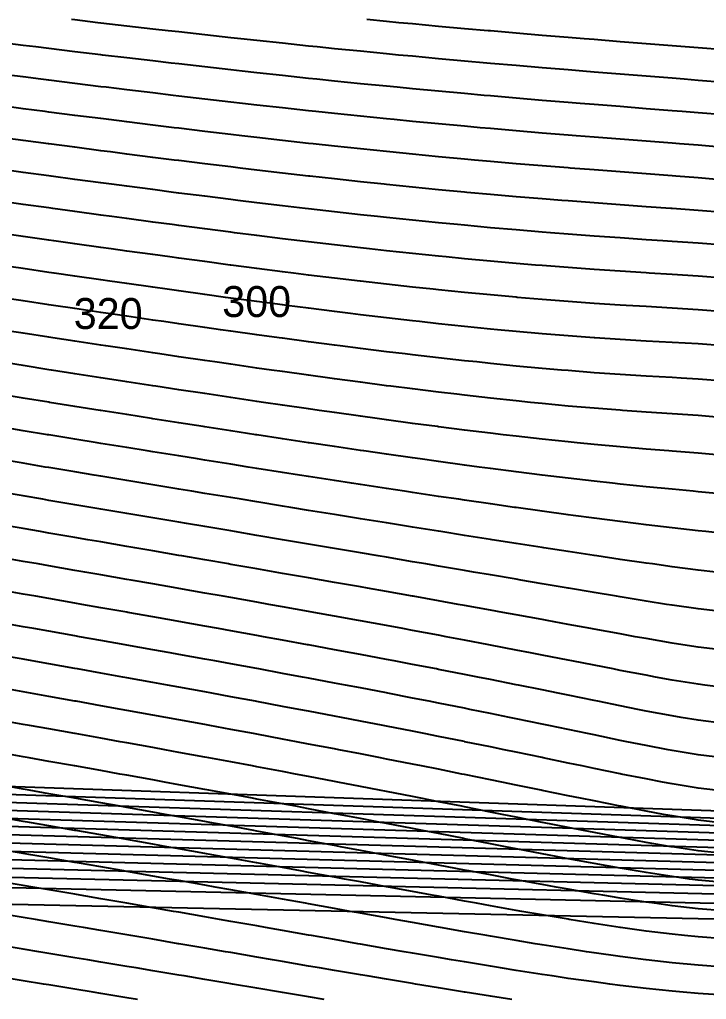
# Model space of a CAD drawing. Header units: metres. Extents: x 3386 to 5486, y 31 to 113.
# Drawn here: x 4647 to 4702.6, y 32.7 to 111.9 of the extents above; entities that cross this region are included whole.
import ezdxf
from ezdxf.enums import TextEntityAlignment as Align

# ---------------------------------------------------------------- set-up
doc = ezdxf.new("R2010")
doc.units = ezdxf.units.M
for name, color, linetype in [('Vs_120', 7, 'Continuous'), ('Vs_140', 7, 'Continuous'), ('Vs_160', 7, 'Continuous'), ('Vs_180', 7, 'Continuous'), ('Vs_200', 7, 'Continuous'), ('Vs_220', 7, 'Continuous'), ('Vs_240', 7, 'Continuous'), ('Vs_260', 7, 'Continuous'), ('Vs_280', 7, 'Continuous'), ('Vs_300', 7, 'Continuous'), ('Vs_320', 7, 'Continuous'), ('Vs_340', 7, 'Continuous'), ('Vs_360', 7, 'Continuous'), ('Vs_380', 7, 'Continuous'), ('Vs_400', 7, 'Continuous'), ('Vs_420', 7, 'Continuous'), ('Vs_440', 7, 'Continuous'), ('Vs_460', 7, 'Continuous'), ('Vs_480', 7, 'Continuous'), ('Vs_500', 7, 'Continuous'), ('Vs_520', 7, 'Continuous'), ('Vs_540', 7, 'Continuous'), ('Vs_560', 7, 'Continuous'), ('Vs_580', 7, 'Continuous'), ('Vs_600', 7, 'Continuous'), ('Vs_620', 7, 'Continuous'), ('Vs_640', 7, 'Continuous'), ('Vs_660', 7, 'Continuous'), ('Vs_680', 7, 'Continuous'), ('Vs_700', 7, 'Continuous'), ('Vs_720', 7, 'Continuous'), ('Vs_740', 7, 'Continuous'), ('Vs_760', 7, 'Continuous'), ('Vs_780', 7, 'Continuous'), ('Vs_800', 7, 'Continuous'), ('Vs_820', 7, 'Continuous'), ('Vs_840', 7, 'Continuous'), ('Vs_860', 7, 'Continuous'), ('Vs_880', 7, 'Continuous'), ('Vs_900', 7, 'Continuous'), ('Vs_920', 7, 'Continuous'), ('Vs_940', 7, 'Continuous'), ('Vs_960', 7, 'Continuous')]:
    doc.layers.add(name, color=color, linetype=linetype)

msp = doc.modelspace()

# ---------------------------------------------------------------- linework, layer by layer
at = {"layer": 'Vs_120'}
msp.add_lwpolyline([(4703.99, 109.491), (4701.889, 109.657), (4700.858, 109.739), (4699.788, 109.823), (4697.687, 109.99), (4695.586, 110.157), (4693.485, 110.326), (4692.676, 110.392), (4691.384, 110.497), (4689.283, 110.671), (4687.182, 110.848), (4685.08, 111.029), (4684.892, 111.045), (4682.979, 111.213), (4680.878, 111.402), (4678.777, 111.596), (4677.687, 111.698), (4676.676, 111.794), (4675.072, 111.948)], dxfattribs=at)
at = {"layer": 'Vs_140'}
msp.add_lwpolyline([(4703.99, 106.868), (4701.889, 107.036), (4700.759, 107.126), (4699.788, 107.203), (4697.687, 107.369), (4695.586, 107.536), (4693.485, 107.704), (4692.566, 107.779), (4691.384, 107.875), (4689.283, 108.048), (4687.182, 108.225), (4685.08, 108.407), (4684.792, 108.432), (4682.979, 108.592), (4680.878, 108.783), (4678.777, 108.978), (4677.656, 109.085), (4676.676, 109.179), (4674.575, 109.384), (4672.474, 109.594), (4671.065, 109.739), (4670.373, 109.809), (4668.272, 110.029), (4666.171, 110.253), (4664.885, 110.392), (4664.069, 110.48), (4661.968, 110.712), (4659.867, 110.947), (4659, 111.045), (4657.766, 111.185), (4655.665, 111.426), (4653.564, 111.67), (4653.319, 111.698), (4651.463, 111.916), (4651.19, 111.948)], dxfattribs=at)
at = {"layer": 'Vs_160'}
msp.add_lwpolyline([(4703.99, 104.241), (4701.889, 104.41), (4700.603, 104.513), (4699.788, 104.577), (4697.687, 104.743), (4695.586, 104.908), (4693.485, 105.075), (4692.358, 105.166), (4691.384, 105.244), (4689.283, 105.417), (4687.182, 105.594), (4685.08, 105.775), (4684.585, 105.819), (4682.979, 105.962), (4680.878, 106.154), (4678.777, 106.351), (4677.527, 106.472), (4676.676, 106.555), (4674.575, 106.763), (4672.474, 106.977), (4671.051, 107.126), (4670.373, 107.196), (4668.272, 107.42), (4666.171, 107.649), (4664.998, 107.779), (4664.069, 107.882), (4661.968, 108.119), (4659.867, 108.359), (4659.241, 108.432), (4657.766, 108.603), (4655.665, 108.851), (4653.691, 109.085), (4653.564, 109.101), (4651.463, 109.353), (4649.362, 109.608), (4648.29, 109.739), (4647.261, 109.864), (4645.16, 110.122)], dxfattribs=at)
at = {"layer": 'Vs_180'}
msp.add_lwpolyline([(4703.99, 101.611), (4701.889, 101.781), (4700.385, 101.899), (4699.788, 101.947), (4697.687, 102.11), (4695.586, 102.273), (4693.485, 102.437), (4692.031, 102.553), (4691.384, 102.604), (4689.283, 102.775), (4687.182, 102.951), (4685.08, 103.133), (4684.258, 103.206), (4682.979, 103.32), (4680.878, 103.514), (4678.777, 103.714), (4677.293, 103.859), (4676.676, 103.92), (4674.575, 104.132), (4672.474, 104.35), (4670.946, 104.513), (4670.373, 104.573), (4668.272, 104.802), (4666.171, 105.036), (4665.028, 105.166), (4664.069, 105.274), (4661.968, 105.517), (4659.867, 105.764), (4659.403, 105.819), (4657.766, 106.014), (4655.665, 106.267), (4653.987, 106.472), (4653.564, 106.524), (4651.463, 106.783), (4649.362, 107.044), (4648.715, 107.126), (4647.261, 107.308), (4645.16, 107.573)], dxfattribs=at)
at = {"layer": 'Vs_200'}
msp.add_lwpolyline([(4703.99, 98.976), (4701.889, 99.146), (4700.09, 99.286), (4699.788, 99.31), (4697.687, 99.47), (4695.586, 99.628), (4693.485, 99.788), (4691.546, 99.94), (4691.384, 99.952), (4689.283, 100.121), (4687.182, 100.296), (4685.08, 100.477), (4683.793, 100.593), (4682.979, 100.666), (4680.878, 100.861), (4678.777, 101.064), (4676.949, 101.246), (4676.676, 101.273), (4674.575, 101.489), (4672.474, 101.712), (4670.75, 101.899), (4670.373, 101.94), (4668.272, 102.174), (4666.171, 102.414), (4664.977, 102.553), (4664.069, 102.658), (4661.968, 102.907), (4659.867, 103.16), (4659.489, 103.206), (4657.766, 103.416), (4655.665, 103.676), (4654.207, 103.859), (4653.564, 103.94), (4651.463, 104.205), (4649.362, 104.474), (4649.062, 104.513), (4647.261, 104.744), (4645.16, 105.016)], dxfattribs=at)
at = {"layer": 'Vs_220'}
msp.add_lwpolyline([(4703.99, 96.337), (4701.889, 96.507), (4699.788, 96.666), (4699.68, 96.673), (4697.687, 96.819), (4695.586, 96.971), (4693.485, 97.126), (4691.384, 97.286), (4690.869, 97.327), (4689.283, 97.452), (4687.182, 97.626), (4685.08, 97.807), (4683.173, 97.98), (4682.979, 97.997), (4680.878, 98.195), (4678.777, 98.401), (4676.676, 98.614), (4676.497, 98.633), (4674.575, 98.835), (4672.474, 99.062), (4670.463, 99.286), (4670.373, 99.296), (4668.272, 99.536), (4666.171, 99.782), (4664.847, 99.94), (4664.069, 100.032), (4661.968, 100.287), (4659.867, 100.547), (4659.501, 100.593), (4657.766, 100.81), (4655.665, 101.077), (4654.353, 101.246), (4653.564, 101.347), (4651.463, 101.62), (4649.362, 101.896), (4649.334, 101.899), (4647.261, 102.173), (4645.16, 102.453)], dxfattribs=at)
at = {"layer": 'Vs_240'}
msp.add_lwpolyline([(4703.99, 93.695), (4701.889, 93.86), (4699.788, 94.009), (4699.036, 94.06), (4697.687, 94.152), (4695.586, 94.296), (4693.485, 94.445), (4691.384, 94.601), (4689.939, 94.714), (4689.283, 94.765), (4687.182, 94.938), (4685.08, 95.12), (4682.979, 95.312), (4682.411, 95.367), (4680.878, 95.513), (4678.777, 95.723), (4676.676, 95.942), (4675.947, 96.02), (4674.575, 96.168), (4672.474, 96.401), (4670.373, 96.641), (4670.098, 96.673), (4668.272, 96.887), (4666.171, 97.139), (4664.643, 97.327), (4664.069, 97.397), (4661.968, 97.659), (4659.867, 97.925), (4659.445, 97.98), (4657.766, 98.196), (4655.665, 98.47), (4654.43, 98.633), (4653.564, 98.747), (4651.463, 99.027), (4649.538, 99.286), (4649.362, 99.31), (4647.261, 99.595), (4645.16, 99.882)], dxfattribs=at)
at = {"layer": 'Vs_260'}
msp.add_lwpolyline([(4703.99, 91.034), (4701.889, 91.194), (4699.788, 91.33), (4697.921, 91.447), (4697.687, 91.462), (4695.586, 91.597), (4693.485, 91.74), (4691.384, 91.892), (4689.283, 92.055), (4688.728, 92.101), (4687.182, 92.228), (4685.08, 92.413), (4682.979, 92.609), (4681.499, 92.754), (4680.878, 92.814), (4678.777, 93.03), (4676.676, 93.254), (4675.294, 93.407), (4674.575, 93.486), (4672.474, 93.727), (4670.373, 93.974), (4669.657, 94.06), (4668.272, 94.227), (4666.171, 94.487), (4664.371, 94.714), (4664.069, 94.751), (4661.968, 95.021), (4659.867, 95.295), (4659.324, 95.367), (4657.766, 95.573), (4655.665, 95.854), (4654.442, 96.02), (4653.564, 96.139), (4651.463, 96.426), (4649.676, 96.673), (4649.362, 96.717), (4647.261, 97.009), (4645.16, 97.303)], dxfattribs=at)
at = {"layer": 'Vs_280'}
msp.add_lwpolyline([(4703.99, 88.326), (4701.889, 88.485), (4699.788, 88.612), (4697.687, 88.735), (4696.065, 88.834), (4695.586, 88.863), (4693.485, 89.002), (4691.384, 89.153), (4689.283, 89.317), (4687.257, 89.487), (4687.182, 89.494), (4685.08, 89.683), (4682.979, 89.884), (4680.878, 90.097), (4680.463, 90.141), (4678.777, 90.319), (4676.676, 90.551), (4674.575, 90.791), (4674.551, 90.794), (4672.474, 91.039), (4670.373, 91.294), (4669.148, 91.447), (4668.272, 91.556), (4666.171, 91.823), (4664.069, 92.096), (4664.038, 92.101), (4661.968, 92.374), (4659.867, 92.656), (4659.146, 92.754), (4657.766, 92.941), (4655.665, 93.23), (4654.396, 93.407), (4653.564, 93.523), (4651.463, 93.818), (4649.751, 94.06), (4649.362, 94.115), (4647.261, 94.415), (4645.183, 94.714)], dxfattribs=at)
at = {"layer": 'Vs_300'}
msp.add_lwpolyline([(4703.99, 85.569), (4701.889, 85.721), (4699.788, 85.84), (4697.687, 85.958), (4695.586, 86.084), (4693.529, 86.221), (4693.485, 86.224), (4691.384, 86.378), (4689.283, 86.547), (4687.182, 86.731), (4685.652, 86.874), (4685.08, 86.928), (4682.979, 87.137), (4680.878, 87.359), (4679.348, 87.528), (4678.777, 87.59), (4676.676, 87.832), (4674.575, 88.081), (4673.764, 88.181), (4672.474, 88.339), (4670.373, 88.603), (4668.581, 88.834), (4668.272, 88.874), (4666.171, 89.15), (4664.069, 89.432), (4663.66, 89.487), (4661.968, 89.717), (4659.867, 90.008), (4658.917, 90.141), (4657.766, 90.301), (4655.665, 90.598), (4654.298, 90.794), (4653.564, 90.899), (4651.463, 91.201), (4649.771, 91.447), (4649.362, 91.507), (4647.261, 91.814), (4645.313, 92.101)], dxfattribs=at)
at = {"layer": 'Vs_320'}
msp.add_lwpolyline([(4703.99, 82.715), (4701.889, 82.875), (4700.511, 82.955), (4699.788, 82.996), (4697.687, 83.118), (4695.586, 83.25), (4693.485, 83.398), (4691.384, 83.562), (4690.848, 83.608), (4689.283, 83.742), (4687.182, 83.937), (4685.08, 84.146), (4683.988, 84.261), (4682.979, 84.367), (4680.878, 84.6), (4678.777, 84.844), (4678.192, 84.915), (4676.676, 85.096), (4674.575, 85.357), (4672.928, 85.568), (4672.474, 85.626), (4670.373, 85.9), (4668.272, 86.181), (4667.979, 86.221), (4666.171, 86.467), (4664.069, 86.758), (4663.241, 86.874), (4661.968, 87.053), (4659.867, 87.352), (4658.645, 87.528), (4657.766, 87.654), (4655.665, 87.959), (4654.153, 88.181), (4653.564, 88.267), (4651.463, 88.578), (4649.74, 88.834), (4649.362, 88.89), (4647.261, 89.205), (4645.387, 89.487)], dxfattribs=at)
at = {"layer": 'Vs_340'}
msp.add_lwpolyline([(4703.99, 79.757), (4701.889, 79.929), (4699.788, 80.067), (4697.687, 80.205), (4695.777, 80.342), (4695.586, 80.355), (4693.485, 80.52), (4691.384, 80.702), (4689.283, 80.899), (4688.34, 80.995), (4687.182, 81.111), (4685.08, 81.337), (4682.979, 81.574), (4682.356, 81.648), (4680.878, 81.822), (4678.777, 82.08), (4677.033, 82.302), (4676.676, 82.346), (4674.575, 82.62), (4672.474, 82.901), (4672.079, 82.955), (4670.373, 83.187), (4668.272, 83.479), (4667.358, 83.608), (4666.171, 83.775), (4664.069, 84.076), (4662.792, 84.261), (4661.968, 84.38), (4659.867, 84.688), (4658.338, 84.915), (4657.766, 84.999), (4655.665, 85.313), (4653.969, 85.568), (4653.564, 85.629), (4651.463, 85.947), (4649.665, 86.221), (4649.362, 86.267), (4647.261, 86.589), (4645.412, 86.874)], dxfattribs=at)
at = {"layer": 'Vs_360'}
msp.add_lwpolyline([(4703.99, 76.703), (4701.889, 76.889), (4699.788, 77.053), (4699.516, 77.075), (4697.687, 77.221), (4695.586, 77.399), (4693.485, 77.592), (4692.113, 77.729), (4691.384, 77.8), (4689.283, 78.022), (4687.182, 78.257), (4686.119, 78.382), (4685.08, 78.503), (4682.979, 78.76), (4680.878, 79.027), (4680.814, 79.035), (4678.777, 79.301), (4676.676, 79.583), (4675.913, 79.688), (4674.575, 79.872), (4672.474, 80.166), (4671.24, 80.342), (4670.373, 80.465), (4668.272, 80.768), (4666.725, 80.995), (4666.171, 81.076), (4664.069, 81.387), (4662.324, 81.648), (4661.968, 81.701), (4659.867, 82.018), (4658.007, 82.302), (4657.766, 82.338), (4655.665, 82.66), (4653.754, 82.955), (4653.564, 82.984), (4651.463, 83.31), (4649.553, 83.608), (4649.362, 83.638), (4647.261, 83.967), (4645.392, 84.261)], dxfattribs=at)
at = {"layer": 'Vs_380'}
msp.add_lwpolyline([(4703.99, 73.568), (4701.889, 73.772), (4701.498, 73.809), (4699.788, 73.97), (4697.687, 74.176), (4695.586, 74.393), (4694.957, 74.462), (4693.485, 74.622), (4691.384, 74.863), (4689.283, 75.115), (4689.279, 75.116), (4687.182, 75.377), (4685.08, 75.649), (4684.188, 75.769), (4682.979, 75.929), (4680.878, 76.217), (4679.412, 76.422), (4678.777, 76.51), (4676.676, 76.81), (4674.843, 77.075), (4674.575, 77.114), (4672.474, 77.423), (4670.418, 77.729), (4670.373, 77.735), (4668.272, 78.051), (4666.171, 78.371), (4666.097, 78.382), (4664.069, 78.692), (4661.968, 79.017), (4661.85, 79.035), (4659.867, 79.343), (4657.766, 79.672), (4657.661, 79.688), (4655.665, 80.002), (4653.564, 80.334), (4653.517, 80.342), (4651.463, 80.668), (4649.41, 80.995), (4649.362, 81.003), (4647.261, 81.339), (4645.335, 81.648)], dxfattribs=at)
at = {"layer": 'Vs_400'}
msp.add_lwpolyline([(4703.99, 70.387), (4702.51, 70.543), (4701.889, 70.608), (4699.788, 70.844), (4697.687, 71.093), (4696.864, 71.196), (4695.586, 71.353), (4693.485, 71.623), (4691.785, 71.849), (4691.384, 71.902), (4689.283, 72.188), (4687.182, 72.482), (4687.041, 72.503), (4685.08, 72.782), (4682.979, 73.087), (4682.519, 73.156), (4680.878, 73.397), (4678.777, 73.712), (4678.137, 73.809), (4676.676, 74.03), (4674.575, 74.351), (4673.855, 74.462), (4672.474, 74.675), (4670.373, 75.002), (4669.646, 75.116), (4668.272, 75.33), (4666.171, 75.661), (4665.494, 75.769), (4664.069, 75.994), (4661.968, 76.329), (4661.385, 76.422), (4659.867, 76.665), (4657.766, 77.002), (4657.311, 77.075), (4655.665, 77.34), (4653.564, 77.68), (4653.266, 77.729), (4651.463, 78.021), (4649.362, 78.363), (4649.245, 78.382), (4647.261, 78.706), (4645.246, 79.035)], dxfattribs=at)
at = {"layer": 'Vs_420'}
msp.add_lwpolyline([(4703.316, 67.276), (4701.889, 67.436), (4699.788, 67.708), (4698.192, 67.93), (4697.687, 67.999), (4695.586, 68.303), (4693.701, 68.583), (4693.485, 68.615), (4691.384, 68.933), (4689.408, 69.236), (4689.283, 69.255), (4687.182, 69.581), (4685.215, 69.889), (4685.08, 69.91), (4682.979, 70.242), (4681.085, 70.543), (4680.878, 70.575), (4678.777, 70.911), (4677, 71.196), (4676.676, 71.248), (4674.575, 71.586), (4672.948, 71.849), (4672.474, 71.926), (4670.373, 72.266), (4668.923, 72.503), (4668.272, 72.608), (4666.171, 72.951), (4664.919, 73.156), (4664.069, 73.294), (4661.968, 73.639), (4660.933, 73.809), (4659.867, 73.984), (4657.766, 74.33), (4656.962, 74.462), (4655.665, 74.676), (4653.564, 75.023), (4653.006, 75.116), (4651.463, 75.371), (4649.362, 75.719), (4649.063, 75.769), (4647.261, 76.068), (4645.16, 76.418)], dxfattribs=at)
at = {"layer": 'Vs_440'}
msp.add_lwpolyline([(4703.99, 64.047), (4701.889, 64.291), (4699.788, 64.593), (4699.344, 64.663), (4697.687, 64.923), (4695.586, 65.266), (4695.288, 65.317), (4693.485, 65.618), (4691.402, 65.97), (4691.384, 65.973), (4689.283, 66.33), (4687.561, 66.623), (4687.182, 66.687), (4685.08, 67.044), (4683.719, 67.276), (4682.979, 67.401), (4680.878, 67.758), (4679.867, 67.93), (4678.777, 68.114), (4676.676, 68.469), (4676.005, 68.583), (4674.575, 68.824), (4672.474, 69.179), (4672.135, 69.236), (4670.373, 69.533), (4668.272, 69.887), (4668.259, 69.889), (4666.171, 70.241), (4664.382, 70.543), (4664.069, 70.595), (4661.968, 70.949), (4660.503, 71.196), (4659.867, 71.303), (4657.766, 71.657), (4656.624, 71.849), (4655.665, 72.01), (4653.564, 72.364), (4652.746, 72.503), (4651.463, 72.719), (4649.362, 73.073), (4648.871, 73.156), (4647.261, 73.427), (4645.16, 73.782)], dxfattribs=at)
at = {"layer": 'Vs_460'}
msp.add_lwpolyline([(4703.99, 60.954), (4701.889, 61.204), (4700.648, 61.397), (4699.788, 61.53), (4697.687, 61.89), (4696.801, 62.05), (4695.586, 62.268), (4693.485, 62.652), (4693.21, 62.704), (4691.384, 63.04), (4689.666, 63.357), (4689.283, 63.427), (4687.182, 63.812), (4686.1, 64.01), (4685.08, 64.195), (4682.979, 64.575), (4682.49, 64.663), (4680.878, 64.952), (4678.836, 65.317), (4678.777, 65.327), (4676.676, 65.7), (4675.146, 65.97), (4674.575, 66.07), (4672.474, 66.439), (4671.421, 66.623), (4670.373, 66.806), (4668.272, 67.171), (4667.668, 67.276), (4666.171, 67.536), (4664.069, 67.899), (4663.894, 67.93), (4661.968, 68.262), (4660.105, 68.583), (4659.867, 68.624), (4657.766, 68.985), (4656.303, 69.236), (4655.665, 69.346), (4653.564, 69.706), (4652.493, 69.889), (4651.463, 70.066), (4649.362, 70.425), (4648.676, 70.543), (4647.261, 70.785), (4645.16, 71.144)], dxfattribs=at)
at = {"layer": 'Vs_480'}
msp.add_lwpolyline([(4703.99, 57.941), (4702.434, 58.131), (4701.889, 58.198), (4699.788, 58.541), (4698.458, 58.784), (4697.687, 58.924), (4695.586, 59.326), (4695.019, 59.437), (4693.485, 59.737), (4691.683, 60.09), (4691.384, 60.149), (4689.283, 60.56), (4688.34, 60.744), (4687.182, 60.968), (4685.08, 61.372), (4684.948, 61.397), (4682.979, 61.771), (4681.497, 62.05), (4680.878, 62.166), (4678.777, 62.557), (4677.986, 62.704), (4676.676, 62.945), (4674.575, 63.329), (4674.42, 63.357), (4672.474, 63.71), (4670.805, 64.01), (4670.373, 64.088), (4668.272, 64.464), (4667.15, 64.663), (4666.171, 64.837), (4664.069, 65.209), (4663.462, 65.317), (4661.968, 65.58), (4659.867, 65.949), (4659.746, 65.97), (4657.766, 66.316), (4656.008, 66.623), (4655.665, 66.683), (4653.564, 67.049), (4652.253, 67.276), (4651.463, 67.413), (4649.362, 67.778), (4648.485, 67.93), (4647.261, 68.141), (4645.16, 68.505)], dxfattribs=at)
at = {"layer": 'Vs_500'}
msp.add_lwpolyline([(4703.99, 55.031), (4701.889, 55.29), (4700.531, 55.518), (4699.788, 55.642), (4697.687, 56.038), (4697.021, 56.171), (4695.586, 56.456), (4693.775, 56.824), (4693.485, 56.883), (4691.384, 57.312), (4690.575, 57.477), (4689.283, 57.74), (4687.348, 58.131), (4687.182, 58.164), (4685.08, 58.583), (4684.065, 58.784), (4682.979, 58.997), (4680.878, 59.406), (4680.717, 59.437), (4678.777, 59.81), (4677.302, 60.09), (4676.676, 60.209), (4674.575, 60.604), (4673.825, 60.744), (4672.474, 60.995), (4670.373, 61.382), (4670.293, 61.397), (4668.272, 61.767), (4666.712, 62.05), (4666.171, 62.148), (4664.069, 62.527), (4663.089, 62.704), (4661.968, 62.904), (4659.867, 63.279), (4659.431, 63.357), (4657.766, 63.652), (4655.744, 64.01), (4655.665, 64.024), (4653.564, 64.394), (4652.033, 64.663), (4651.463, 64.763), (4649.362, 65.131), (4648.303, 65.317), (4647.261, 65.499), (4645.16, 65.865)], dxfattribs=at)
at = {"layer": 'Vs_520'}
msp.add_lwpolyline([(4703.923, 52.251), (4701.889, 52.489), (4699.788, 52.842), (4699.46, 52.905), (4697.687, 53.243), (4696.126, 53.558), (4695.586, 53.667), (4693.485, 54.101), (4692.956, 54.211), (4691.384, 54.538), (4689.814, 54.864), (4689.283, 54.975), (4687.182, 55.408), (4686.643, 55.518), (4685.08, 55.836), (4683.419, 56.171), (4682.979, 56.259), (4680.878, 56.677), (4680.131, 56.824), (4678.777, 57.09), (4676.778, 57.477), (4676.676, 57.497), (4674.575, 57.9), (4673.36, 58.131), (4672.474, 58.299), (4670.373, 58.693), (4669.885, 58.784), (4668.272, 59.084), (4666.357, 59.437), (4666.171, 59.471), (4664.069, 59.856), (4662.782, 60.09), (4661.968, 60.238), (4659.867, 60.618), (4659.167, 60.744), (4657.766, 60.995), (4655.665, 61.371), (4655.518, 61.397), (4653.564, 61.745), (4651.84, 62.05), (4651.463, 62.117), (4649.362, 62.488), (4648.137, 62.704), (4647.261, 62.858), (4645.16, 63.226)], dxfattribs=at)
at = {"layer": 'Vs_540'}
msp.add_lwpolyline([(4703.296, 49.638), (4701.889, 49.796), (4699.788, 50.145), (4699.012, 50.291), (4697.687, 50.542), (4695.672, 50.945), (4695.586, 50.962), (4693.485, 51.394), (4692.503, 51.598), (4691.384, 51.831), (4689.361, 52.251), (4689.283, 52.268), (4687.182, 52.703), (4686.199, 52.905), (4685.08, 53.134), (4682.995, 53.558), (4682.979, 53.561), (4680.878, 53.983), (4679.73, 54.211), (4678.777, 54.4), (4676.676, 54.812), (4676.408, 54.864), (4674.575, 55.22), (4673.023, 55.518), (4672.474, 55.623), (4670.373, 56.022), (4669.582, 56.171), (4668.272, 56.417), (4666.171, 56.809), (4666.088, 56.824), (4664.069, 57.197), (4662.544, 57.477), (4661.968, 57.583), (4659.867, 57.966), (4658.958, 58.131), (4657.766, 58.347), (4655.665, 58.725), (4655.335, 58.784), (4653.564, 59.101), (4651.679, 59.437), (4651.463, 59.476), (4649.362, 59.849), (4647.993, 60.09), (4647.261, 60.22), (4645.16, 60.59)], dxfattribs=at)
at = {"layer": 'Vs_560'}
msp.add_lwpolyline([(4703.485, 47.025), (4701.889, 47.211), (4699.788, 47.551), (4699.085, 47.678), (4697.687, 47.935), (4695.637, 48.332), (4695.586, 48.342), (4693.485, 48.763), (4692.39, 48.985), (4691.384, 49.191), (4689.283, 49.62), (4689.196, 49.638), (4687.182, 50.051), (4686, 50.291), (4685.08, 50.479), (4682.979, 50.904), (4682.777, 50.945), (4680.878, 51.326), (4679.508, 51.598), (4678.777, 51.743), (4676.676, 52.156), (4676.189, 52.251), (4674.575, 52.566), (4672.815, 52.905), (4672.474, 52.97), (4670.373, 53.371), (4669.386, 53.558), (4668.272, 53.769), (4666.171, 54.162), (4665.908, 54.211), (4664.069, 54.553), (4662.381, 54.864), (4661.968, 54.94), (4659.867, 55.325), (4658.81, 55.518), (4657.766, 55.708), (4655.665, 56.087), (4655.2, 56.171), (4653.564, 56.465), (4651.555, 56.824), (4651.463, 56.841), (4649.362, 57.214), (4647.876, 57.477), (4647.261, 57.586), (4645.16, 57.957)], dxfattribs=at)
at = {"layer": 'Vs_580'}
msp.add_lwpolyline([(4703.99, 44.517), (4701.889, 44.737), (4699.788, 45.054), (4699.719, 45.065), (4697.687, 45.415), (4696.027, 45.719), (4695.586, 45.8), (4693.485, 46.202), (4692.615, 46.372), (4691.384, 46.614), (4689.311, 47.025), (4689.283, 47.031), (4687.182, 47.451), (4686.039, 47.678), (4685.08, 47.871), (4682.979, 48.289), (4682.764, 48.332), (4680.878, 48.706), (4679.461, 48.985), (4678.777, 49.12), (4676.676, 49.531), (4676.12, 49.638), (4674.575, 49.938), (4672.735, 50.291), (4672.474, 50.342), (4670.373, 50.742), (4669.301, 50.945), (4668.272, 51.139), (4666.171, 51.533), (4665.822, 51.598), (4664.069, 51.924), (4662.296, 52.251), (4661.968, 52.312), (4659.867, 52.697), (4658.727, 52.905), (4657.766, 53.079), (4655.665, 53.46), (4655.118, 53.558), (4653.564, 53.837), (4651.474, 54.211), (4651.463, 54.213), (4649.362, 54.587), (4647.793, 54.864), (4647.261, 54.958), (4645.16, 55.329)], dxfattribs=at)
at = {"layer": 'Vs_600'}
msp.add_lwpolyline([(4703.99, 42.161), (4701.889, 42.359), (4701.188, 42.452), (4699.788, 42.644), (4697.687, 42.972), (4696.892, 43.106), (4695.586, 43.329), (4693.485, 43.705), (4693.192, 43.759), (4691.384, 44.095), (4689.711, 44.412), (4689.283, 44.494), (4687.182, 44.898), (4686.317, 45.065), (4685.08, 45.306), (4682.979, 45.714), (4682.956, 45.719), (4680.878, 46.122), (4679.588, 46.372), (4678.777, 46.529), (4676.676, 46.935), (4676.202, 47.025), (4674.575, 47.338), (4672.784, 47.678), (4672.474, 47.738), (4670.373, 48.135), (4669.327, 48.332), (4668.272, 48.53), (4666.171, 48.922), (4665.831, 48.985), (4664.069, 49.311), (4662.292, 49.638), (4661.968, 49.698), (4659.867, 50.082), (4658.713, 50.291), (4657.766, 50.463), (4655.665, 50.842), (4655.095, 50.945), (4653.564, 51.219), (4651.463, 51.594), (4651.44, 51.598), (4649.362, 51.967), (4647.747, 52.251), (4647.261, 52.337), (4645.16, 52.706)], dxfattribs=at)
at = {"layer": 'Vs_620'}
msp.add_lwpolyline([(4703.99, 39.885), (4701.889, 40.056), (4699.788, 40.298), (4698.371, 40.492), (4697.687, 40.588), (4695.586, 40.912), (4694.171, 41.146), (4693.485, 41.26), (4691.384, 41.626), (4690.415, 41.799), (4689.283, 42.004), (4687.182, 42.389), (4686.842, 42.452), (4685.08, 42.781), (4683.353, 43.106), (4682.979, 43.176), (4680.878, 43.573), (4679.894, 43.759), (4678.777, 43.971), (4676.676, 44.367), (4676.438, 44.412), (4674.575, 44.764), (4672.966, 45.065), (4672.474, 45.158), (4670.373, 45.551), (4669.468, 45.719), (4668.272, 45.941), (4666.171, 46.329), (4665.94, 46.372), (4664.069, 46.716), (4662.374, 47.025), (4661.968, 47.099), (4659.867, 47.481), (4658.772, 47.678), (4657.766, 47.86), (4655.665, 48.237), (4655.133, 48.332), (4653.564, 48.612), (4651.463, 48.984), (4651.459, 48.985), (4649.362, 49.355), (4647.745, 49.638), (4647.261, 49.723), (4645.16, 50.09)], dxfattribs=at)
at = {"layer": 'Vs_640'}
msp.add_lwpolyline([(4703.99, 37.608), (4701.889, 37.769), (4700.804, 37.879), (4699.788, 37.983), (4697.687, 38.242), (4695.609, 38.533), (4695.586, 38.536), (4693.485, 38.856), (4691.447, 39.186), (4691.384, 39.196), (4689.283, 39.552), (4687.628, 39.839), (4687.182, 39.918), (4685.08, 40.292), (4683.966, 40.492), (4682.979, 40.672), (4680.878, 41.055), (4680.382, 41.146), (4678.777, 41.441), (4676.831, 41.799), (4676.676, 41.828), (4674.575, 42.215), (4673.284, 42.452), (4672.474, 42.602), (4670.373, 42.988), (4669.727, 43.106), (4668.272, 43.372), (4666.171, 43.755), (4666.152, 43.759), (4664.069, 44.137), (4662.545, 44.412), (4661.968, 44.516), (4659.867, 44.894), (4658.908, 45.065), (4657.766, 45.27), (4655.665, 45.643), (4655.238, 45.719), (4653.564, 46.015), (4651.534, 46.372), (4651.463, 46.384), (4649.362, 46.752), (4647.791, 47.025), (4647.261, 47.117), (4645.16, 47.481)], dxfattribs=at)
at = {"layer": 'Vs_660'}
msp.add_lwpolyline([(4703.99, 35.33), (4701.889, 35.485), (4699.788, 35.682), (4697.687, 35.918), (4697.674, 35.92), (4695.586, 36.186), (4693.485, 36.481), (4692.872, 36.573), (4691.384, 36.798), (4689.283, 37.131), (4688.698, 37.226), (4687.182, 37.477), (4685.08, 37.832), (4684.807, 37.879), (4682.979, 38.196), (4681.06, 38.533), (4680.878, 38.565), (4678.777, 38.938), (4677.385, 39.186), (4676.676, 39.313), (4674.575, 39.69), (4673.743, 39.839), (4672.474, 40.068), (4670.373, 40.445), (4670.11, 40.492), (4668.272, 40.823), (4666.469, 41.146), (4666.171, 41.199), (4664.069, 41.575), (4662.809, 41.799), (4661.968, 41.949), (4659.867, 42.322), (4659.126, 42.452), (4657.766, 42.693), (4655.665, 43.062), (4655.415, 43.106), (4653.564, 43.429), (4651.671, 43.759), (4651.463, 43.795), (4649.362, 44.159), (4647.89, 44.412), (4647.261, 44.521), (4645.16, 44.88)], dxfattribs=at)
at = {"layer": 'Vs_680'}
msp.add_lwpolyline([(4703.99, 33.05), (4701.889, 33.201), (4700.69, 33.307), (4699.788, 33.386), (4697.687, 33.605), (4695.586, 33.853), (4694.762, 33.96), (4693.485, 34.127), (4691.384, 34.422), (4690.091, 34.613), (4689.283, 34.734), (4687.182, 35.061), (4685.898, 35.266), (4685.08, 35.398), (4682.979, 35.745), (4681.941, 35.92), (4680.878, 36.099), (4678.777, 36.458), (4678.11, 36.573), (4676.676, 36.821), (4674.575, 37.187), (4674.348, 37.226), (4672.474, 37.554), (4670.618, 37.879), (4670.373, 37.923), (4668.272, 38.292), (4666.897, 38.533), (4666.171, 38.661), (4664.069, 39.029), (4663.172, 39.186), (4661.968, 39.397), (4659.867, 39.763), (4659.431, 39.839), (4657.766, 40.129), (4655.668, 40.492), (4655.665, 40.493), (4653.564, 40.856), (4651.873, 41.146), (4651.463, 41.216), (4649.362, 41.576), (4648.047, 41.799), (4647.261, 41.933), (4645.16, 42.288)], dxfattribs=at)
at = {"layer": 'Vs_700'}
for points in [[(3386.6, 93.517), (4884.301, 41.726)], [(4686.822, 32.719), (4685.08, 32.985), (4683.036, 33.307), (4682.979, 33.315), (4680.878, 33.654), (4679.016, 33.96), (4678.777, 33.999), (4676.676, 34.349), (4675.107, 34.613), (4674.575, 34.703), (4672.474, 35.06), (4671.26, 35.266), (4670.373, 35.418), (4668.272, 35.778), (4667.443, 35.92), (4666.171, 36.138), (4664.069, 36.499), (4663.637, 36.573), (4661.968, 36.859), (4659.867, 37.219), (4659.826, 37.226), (4657.766, 37.578), (4655.998, 37.879), (4655.665, 37.936), (4653.564, 38.293), (4652.147, 38.533), (4651.463, 38.649), (4649.362, 39.002), (4648.266, 39.186), (4647.261, 39.355), (4645.16, 39.705)]]:
    msp.add_lwpolyline(points, dxfattribs=at)
at = {"layer": 'Vs_720'}
for points in [[(3386.6, 91.76), (4891.051, 41.058)], [(4671.645, 32.719), (4670.373, 32.93), (4668.272, 33.28), (4668.111, 33.307), (4666.171, 33.631), (4664.209, 33.96), (4664.069, 33.983), (4661.968, 34.336), (4660.314, 34.613), (4659.867, 34.688), (4657.766, 35.04), (4656.413, 35.266), (4655.665, 35.392), (4653.564, 35.742), (4652.495, 35.92), (4651.463, 36.092), (4649.362, 36.44), (4648.552, 36.573), (4647.261, 36.786), (4645.16, 37.131)]]:
    msp.add_lwpolyline(points, dxfattribs=at)
at = {"layer": 'Vs_740'}
for points in [[(3386.6, 89.983), (4897.832, 40.411)], [(4656.516, 32.719), (4655.665, 32.859), (4653.564, 33.202), (4652.924, 33.307), (4651.463, 33.545), (4649.362, 33.887), (4648.91, 33.96), (4647.261, 34.227), (4645.16, 34.566)]]:
    msp.add_lwpolyline(points, dxfattribs=at)
at = {"layer": 'Vs_760'}
msp.add_lwpolyline([(3386.6, 88.178), (4904.663, 39.781)], dxfattribs=at)
at = {"layer": 'Vs_780'}
msp.add_lwpolyline([(3386.6, 86.315), (4911.549, 39.165)], dxfattribs=at)
at = {"layer": 'Vs_800'}
msp.add_lwpolyline([(3386.6, 84.423), (4918.526, 38.566)], dxfattribs=at)
at = {"layer": 'Vs_820'}
msp.add_lwpolyline([(3386.6, 82.464), (4925.607, 37.98)], dxfattribs=at)
at = {"layer": 'Vs_840'}
msp.add_lwpolyline([(3386.6, 80.452), (4932.833, 37.408)], dxfattribs=at)
at = {"layer": 'Vs_860'}
msp.add_lwpolyline([(3386.6, 78.395), (4940.259, 36.851)], dxfattribs=at)
at = {"layer": 'Vs_880'}
msp.add_lwpolyline([(3386.6, 76.243), (4947.953, 36.301)], dxfattribs=at)
at = {"layer": 'Vs_900'}
msp.add_lwpolyline([(3386.6, 74.05), (4956.081, 35.759)], dxfattribs=at)
at = {"layer": 'Vs_920'}
msp.add_lwpolyline([(3386.6, 71.773), (4964.963, 35.207)], dxfattribs=at)
at = {"layer": 'Vs_940'}
msp.add_lwpolyline([(3386.6, 69.424), (4975.333, 34.536)], dxfattribs=at)
at = {"layer": 'Vs_960'}
msp.add_lwpolyline([(3386.6, 67.025), (4989.58, 33.187)], dxfattribs=at)

# ---------------------------------------------------------------- texts
at = {"layer": 'Vs_300'}
msp.add_text('300', height=2.5, dxfattribs=at).set_placement((4666.171, 89.15), align=Align.MIDDLE_CENTER)
at = {"layer": 'Vs_320'}
msp.add_text('320', height=2.5, dxfattribs=at).set_placement((4654.153, 88.181), align=Align.MIDDLE_CENTER)

doc.saveas('drawing.dxf')
